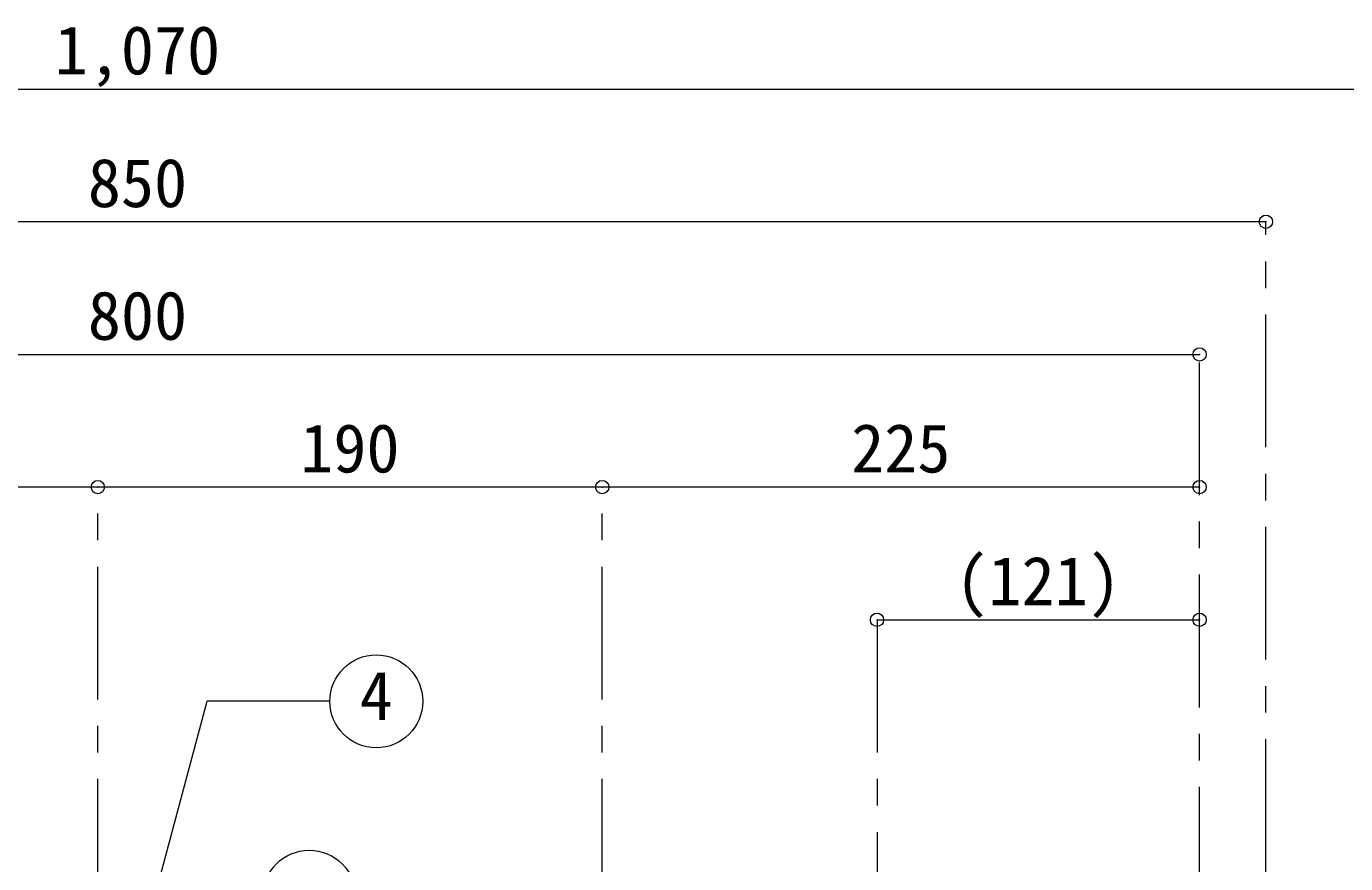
# Model space of a CAD drawing. Units: millimetres at full size, sheet at 1:10. Extents: x -2114 to 1936, y -1399 to 1411.
# Drawn here: x -1115.8 to -618.9, y -245.5 to 70 of the extents above; entities that cross this region are included whole.
import ezdxf
from ezdxf.enums import TextEntityAlignment as Align

# ---------------------------------------------------------------- set-up
doc = ezdxf.new("R2010")
doc.units = ezdxf.units.MM
doc.header["$LTSCALE"] = 10
doc.header["$PDMODE"] = 32
doc.header["$PDSIZE"] = 5
doc.linetypes.add('CHAIN1', pattern=[8, 5, -1, 1, -1])
doc.layers.add('0-0_ﾚｲﾔ1', color=4, linetype='Continuous', lineweight=9)
doc.styles.add('ＭＳ ゴシック', font='')
doc.styles.get('ＭＳ ゴシック').set_extended_font_data('MS Gothic')

msp = doc.modelspace()

# ---------------------------------------------------------------- linework, layer by layer
at = {"layer": '0-0_ﾚｲﾔ1'}
for p, q in [((-1608.92, 46.36), (-538.92, 46.36)), ((-648.92, -3.64), (-1498.92, -3.64)), ((-1473.92, -53.64), (-673.92, -53.64)), ((-1088.92, -103.64), (-1278.92, -103.64)), ((-898.92, -103.64), (-1088.92, -103.64)), ((-673.92, -103.64), (-898.92, -103.64)), ((-795.42, -153.64), (-673.92, -153.64))]:
    msp.add_line(p, q, dxfattribs=at)
at = {"layer": '0-0_ﾚｲﾔ1', "linetype": 'CHAIN1'}
for p, q in [((-648.92, -328.64), (-648.92, -3.64)), ((-673.92, -346.64), (-673.92, -53.64)), ((-1088.92, -343.64), (-1088.92, -103.64)), ((-898.92, -343.64), (-898.92, -103.64)), ((-795.42, -153.64), (-795.42, -616.64))]:
    msp.add_line(p, q, dxfattribs=at)
at = {"layer": '0-0_ﾚｲﾔ1', "color": 7, "lineweight": 18}
for p in [(-1079.9, -304.29), (-1001.54, -184.37)]:
    msp.add_line(p, (-1047.77, -184.37), dxfattribs=at)
for centre in [(-984.04, -184.37), (-1009.29, -258)]:
    msp.add_circle(centre, 17.5, dxfattribs=at)
at = {"layer": '0-0_ﾚｲﾔ1', "color": 1}
for p in [(-648.92, -3.64), (-673.92, -53.64), (-1088.92, -103.64), (-898.92, -103.64), (-673.92, -103.64), (-795.42, -153.64), (-673.92, -153.64)]:
    msp.add_point(p, dxfattribs=at)

# ---------------------------------------------------------------- texts
at = {"layer": '0-0_ﾚｲﾔ1', "color": 7, "style": 'ＭＳ ゴシック'}
for s, p in [('1,070', (-1105.17, 46.36)), ('850', (-1092.67, -3.64)), ('800', (-1092.67, -53.64)), ('190', (-1012.67, -103.64)), ('225', (-805.17, -103.64)), ('(121)', (-765.92, -153.64)), ('4', (-990.29, -196.87))]:
    msp.add_text(s, height=18.33, dxfattribs=at).set_placement(p, align=Align.BOTTOM_LEFT)

doc.saveas('drawing.dxf')
